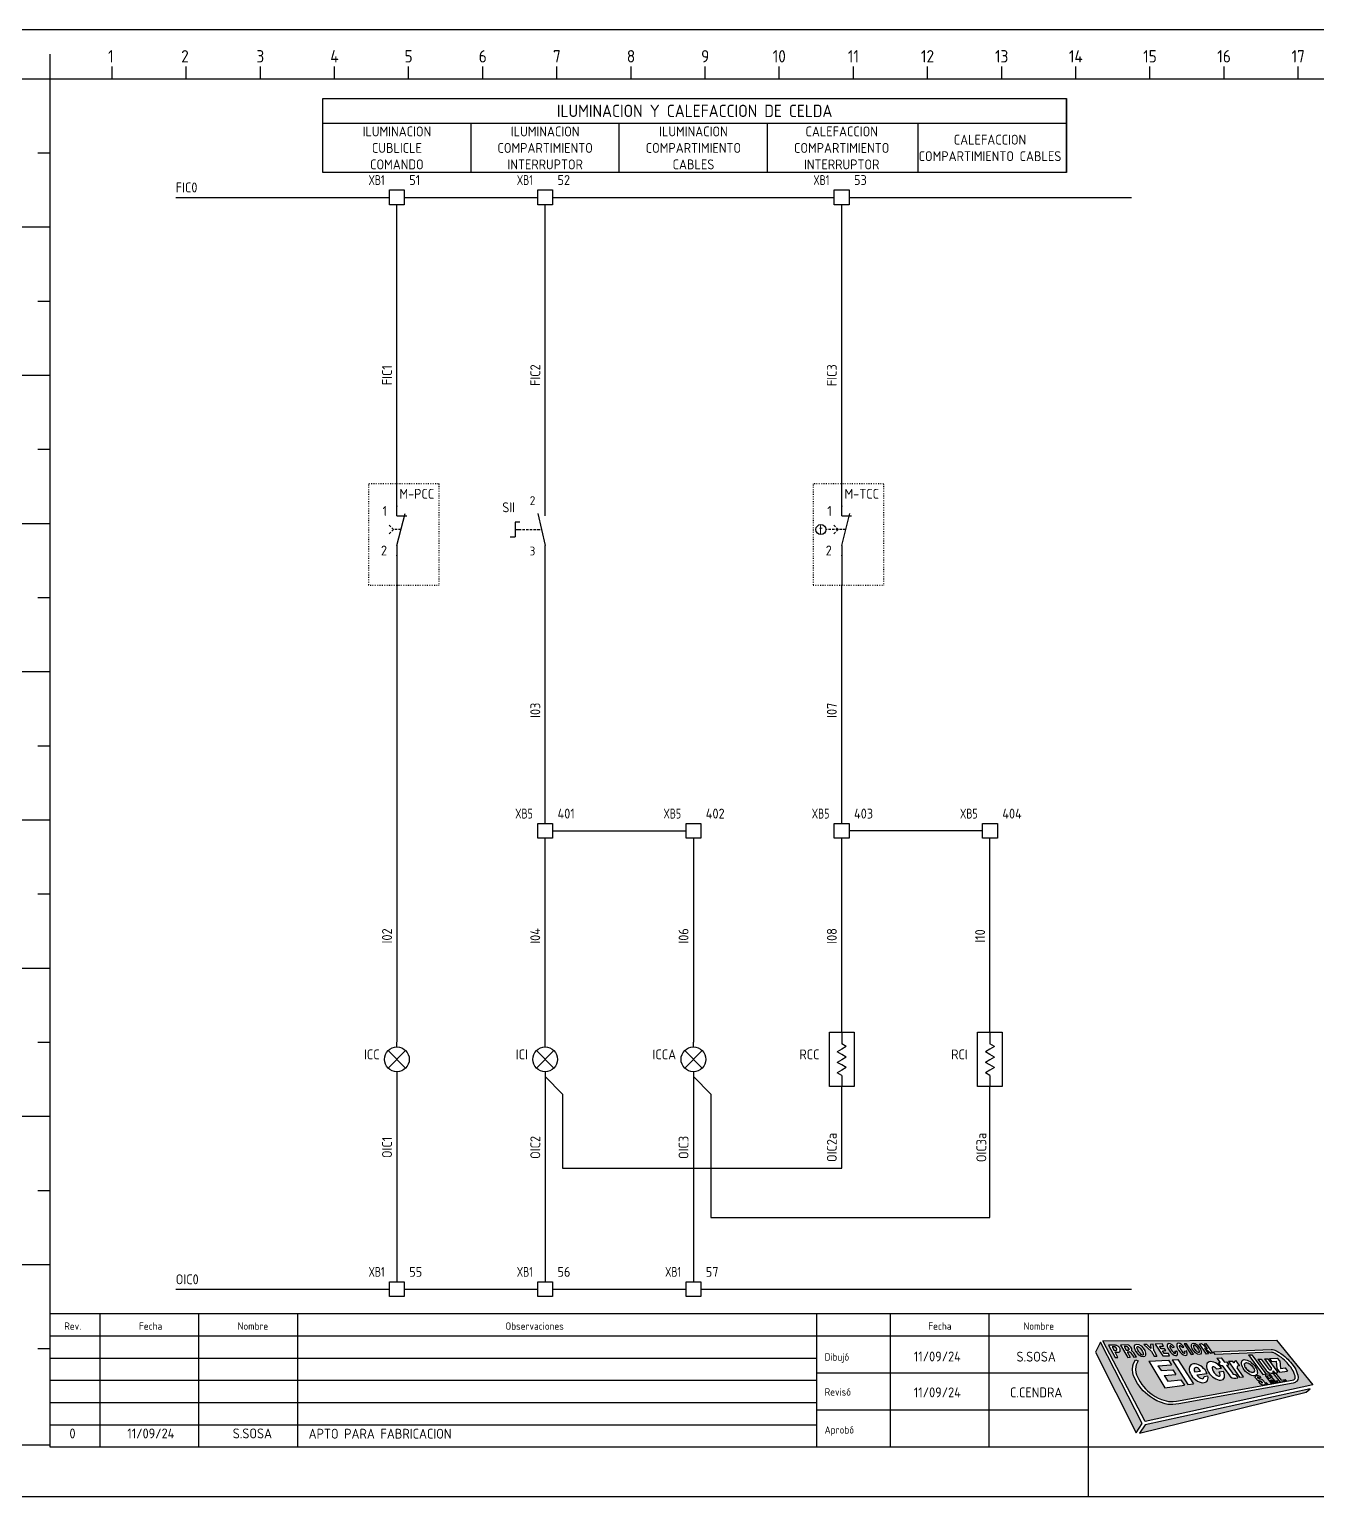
# Model space of a CAD drawing. Header units: millimetres. Extents: x 2272 to 7312, y -3839 to -3184.
# Drawn here: x 5652.3 to 5912.7, y -3492.6 to -3195.6 of the extents above; entities that cross this region are included whole.
import ezdxf
from ezdxf.enums import TextEntityAlignment as Align

# ---------------------------------------------------------------- set-up
doc = ezdxf.new("R2010")
doc.units = ezdxf.units.MM
doc.linetypes.add('DASHED', pattern=[0.75, 0.5, -0.25])
doc.linetypes.add('DOT', pattern=[0.25, 0, -0.25])
for name, color, linetype in [('AUXILIAR', 30, 'Continuous'), ('COTAS', 3, 'Continuous'), ('TEXTO', 3, 'Continuous'), ('TEXTOS', 3, 'Continuous'), ('TRAZOS', 4, 'DASHED')]:
    doc.layers.add(name, color=color, linetype=linetype)
doc.styles.add('ROMANS', font='isocp3.shx')
doc.styles.add('style1', font='arial.ttf', dxfattribs={"height": 1})
doc.styles.add('style2', font='romab___.ttf', dxfattribs={"height": 1})

# ---------------------------------------------------------------- blocks, each defined once
blk = doc.blocks.new('lUZ INTERIOR')
for p, q in [((0, -1), (0, 0)), ((-1.77, -1.73), (1.77, -5.27)), ((1.77, -1.73), (-1.77, -5.27)), ((0, -6), (0, -7))]:
    blk.add_line(p, q)
blk.add_circle((0, -3.5), 2.5)
at = {"style": 'ROMANS'}
blk.add_attdef('ICC', text='', height=2, dxfattribs=at).set_placement((-3.5, -3.5), align=Align.RIGHT)
blk = doc.blocks.new('RESISTENCIA CALEFACCION')
for p, q in [((0, 0), (0, -2.35)), ((0.93, -2.89), (0, -2.35)), ((0.93, -2.89), (0, -3.42)), ((0, -3.42), (-0.93, -3.96)), ((0, -4.5), (-0.93, -3.96)), ((0, -5.57), (-0.93, -6.11)), ((0.93, -5.03), (0, -4.5)), ((0.93, -5.03), (0, -5.57)), ((0, -6.64), (-0.93, -6.11)), ((0, -7.71), (-0.93, -8.25)), ((0, -8.79), (-0.93, -8.25)), ((0.93, -7.18), (0, -6.64)), ((0.93, -7.18), (0, -7.71)), ((0, -8.79), (0, -11))]:
    blk.add_line(p, q)
blk.add_lwpolyline([(-2.5, 0), (2.5, 0), (2.5, -11), (-2.5, -11)], close=True)
at = {"style": 'ROMANS'}
blk.add_attdef('RESISTENCIA', text='', height=2, dxfattribs=at).set_placement((-4.5, -5.5), align=Align.RIGHT)
blk = doc.blocks.new('SLR')
for p, q in [((0, -2), (0, 0)), ((-1.5, -1.5), (0, -8)), ((-5.1, -3.25), (-6.1, -3.25)), ((-6.1, -3.25), (-6.1, -6.25)), ((-6.1, -4.75), (-5.1, -4.75)), ((-7.1, -6.25), (-6.1, -6.25)), ((0, -10), (0, -8))]:
    blk.add_line(p, q)
at = {"layer": 'TRAZOS'}
blk.add_line((-6.1, -4.75), (-0.75, -4.75), dxfattribs=at)
at = {"style": 'ROMANS'}
for tag, height, p in [('NOMBRE', 2, (-8.1, -1.25)), ('2', 1.8, (-2, -10))]:
    blk.add_attdef(tag, text='', height=height, dxfattribs=at).set_placement(p, align=Align.RIGHT)
blk.add_attdef('1', text='', height=1.8, dxfattribs=at).set_placement((-2, 2), align=Align.TOP_RIGHT)
blk = doc.blocks.new('MICRO TEMPERTURA')
for p, q in [((0, -4.48), (0, 0)), ((0, -14.48), (0, -20.52))]:
    blk.add_line(p, q)
at = {"color": 0, "linetype": 'Continuous'}
for p, q in [((0, -6.48), (0, -4.48)), ((0, -12.48), (1.63, -5.98)), ((0, -6.48), (2, -6.48)), ((0, -12.48), (0, -14.48))]:
    blk.add_line(p, q, dxfattribs=at)
blk.add_circle((-4.22, -9.23), 1)
for p in [(0, -4.48), (0, -14.48)]:
    blk.add_point(p, dxfattribs=at)
at = {"layer": 'AUXILIAR', "linetype": 'DOT'}
blk.add_lwpolyline([(8.54, 0), (-5.75, 0), (-5.75, -20.52), (8.54, -20.52)], close=True, dxfattribs=at)
at = {"layer": 'TRAZOS'}
for p, q in [((-0.7, -9.23), (-1.76, -8.17)), ((0.82, -9.23), (-3.22, -9.23)), ((-0.7, -9.23), (-1.76, -10.29))]:
    blk.add_line(p, q, dxfattribs=at)
at = {"insert": (-4.22, -9.23), "char_height": 1.8, "attachment_point": 5, "style": 'ROMANS'}
blk.add_mtext_dynamic_manual_height_columns('{\\W0.9;t}', width=0.6139, gutter_width=10, heights=[0], dxfattribs=at)
at = {"style": 'ROMANS'}
blk.add_attdef('NOMBRE', text='', height=2, dxfattribs=at).set_placement((7.54, -1), align=Align.TOP_RIGHT)
at = {"layer": 'TEXTO', "style": 'ROMANS'}
for tag, p in [('1', (-2, -6.48)), ('2', (-2, -14.48))]:
    blk.add_attdef(tag, text='', height=2, dxfattribs=at).set_placement(p, align=Align.RIGHT)
blk = doc.blocks.new('*U30')
blk.add_lwpolyline([(-1.5, 3), (1.5, 3), (1.5, 0), (-1.5, 0)], close=True)
at = {"style": 'ROMANS', "width": 0.8}
blk.add_attdef('XA', text='', height=2, dxfattribs=at).set_placement((-2.5, 4), align=Align.RIGHT)
at = {"layer": 'TEXTO', "style": 'ROMANS'}
blk.add_attdef('BORNE', (2.5, 4), '', height=2, dxfattribs=at)
blk = doc.blocks.new('*U31')
blk.add_lwpolyline([(-1.5, 3), (1.5, 3), (1.5, 0), (-1.5, 0)], close=True)
at = {"style": 'ROMANS', "width": 0.8}
blk.add_attdef('XA', text='', height=2, dxfattribs=at).set_placement((-2.5, 4), align=Align.RIGHT)
at = {"layer": 'TEXTO', "style": 'ROMANS'}
blk.add_attdef('BORNE', (2.5, 4), '', height=2, dxfattribs=at)
blk = doc.blocks.new('*U32')
blk.add_lwpolyline([(-1.5, 3), (1.5, 3), (1.5, 0), (-1.5, 0)], close=True)
at = {"style": 'ROMANS', "width": 0.8}
blk.add_attdef('XA', text='', height=2, dxfattribs=at).set_placement((-2.5, 4), align=Align.RIGHT)
at = {"layer": 'TEXTO', "style": 'ROMANS'}
blk.add_attdef('BORNE', (2.5, 4), '', height=2, dxfattribs=at)
blk = doc.blocks.new('*U33')
blk.add_lwpolyline([(-1.5, 3), (1.5, 3), (1.5, 0), (-1.5, 0)], close=True)
at = {"style": 'ROMANS', "width": 0.8}
blk.add_attdef('XA', text='', height=2, dxfattribs=at).set_placement((-2.5, 4), align=Align.RIGHT)
at = {"layer": 'TEXTO', "style": 'ROMANS'}
blk.add_attdef('BORNE', (2.5, 4), '', height=2, dxfattribs=at)
blk = doc.blocks.new('*U34')
blk.add_lwpolyline([(-1.5, 3), (1.5, 3), (1.5, 0), (-1.5, 0)], close=True)
at = {"style": 'ROMANS', "width": 0.8}
blk.add_attdef('XA', text='', height=2, dxfattribs=at).set_placement((-2.5, 4), align=Align.RIGHT)
at = {"layer": 'TEXTO', "style": 'ROMANS'}
blk.add_attdef('BORNE', (2.5, 4), '', height=2, dxfattribs=at)
blk = doc.blocks.new('*U35')
blk.add_lwpolyline([(-1.5, 3), (1.5, 3), (1.5, 0), (-1.5, 0)], close=True)
at = {"style": 'ROMANS', "width": 0.8}
blk.add_attdef('XA', text='', height=2, dxfattribs=at).set_placement((-2.5, 4), align=Align.RIGHT)
at = {"layer": 'TEXTO', "style": 'ROMANS'}
blk.add_attdef('BORNE', (2.5, 4), '', height=2, dxfattribs=at)
blk = doc.blocks.new('*U23')
blk.add_lwpolyline([(-1.5, 3), (1.5, 3), (1.5, 0), (-1.5, 0)], close=True)
at = {"style": 'ROMANS', "width": 0.8}
blk.add_attdef('XA', text='', height=2, dxfattribs=at).set_placement((-2.5, 4), align=Align.RIGHT)
at = {"layer": 'TEXTO', "style": 'ROMANS'}
blk.add_attdef('BORNE', (2.5, 4), '', height=2, dxfattribs=at)
blk = doc.blocks.new('*U24')
blk.add_lwpolyline([(-1.5, 3), (1.5, 3), (1.5, 0), (-1.5, 0)], close=True)
at = {"style": 'ROMANS', "width": 0.8}
blk.add_attdef('XA', text='', height=2, dxfattribs=at).set_placement((-2.5, 4), align=Align.RIGHT)
at = {"layer": 'TEXTO', "style": 'ROMANS'}
blk.add_attdef('BORNE', (2.5, 4), '', height=2, dxfattribs=at)
blk = doc.blocks.new('*U25')
blk.add_lwpolyline([(-1.5, 3), (1.5, 3), (1.5, 0), (-1.5, 0)], close=True)
at = {"style": 'ROMANS', "width": 0.8}
blk.add_attdef('XA', text='', height=2, dxfattribs=at).set_placement((-2.5, 4), align=Align.RIGHT)
at = {"layer": 'TEXTO', "style": 'ROMANS'}
blk.add_attdef('BORNE', (2.5, 4), '', height=2, dxfattribs=at)
blk = doc.blocks.new('*U26')
blk.add_lwpolyline([(-1.5, 3), (1.5, 3), (1.5, 0), (-1.5, 0)], close=True)
at = {"style": 'ROMANS', "width": 0.8}
blk.add_attdef('XA', text='', height=2, dxfattribs=at).set_placement((-2.5, 4), align=Align.RIGHT)
at = {"layer": 'TEXTO', "style": 'ROMANS'}
blk.add_attdef('BORNE', (2.5, 4), '', height=2, dxfattribs=at)
blk = doc.blocks.new('LOGO_CARTEL')
h = blk.add_hatch(color=256)
h.paths.add_polyline_path([(185.45, 255.61), (178.1, 264.69), (142.97, 264.57), (151.52, 248.23)])
h.paths.add_polyline_path([(153.24, 252.79), (152.6, 253.2), (152.04, 253.59), (151.59, 254), (151.16, 254.44), (150.71, 254.89), (150.36, 255.38), (150, 255.89), (149.7, 256.4), (149.42, 256.99), (149.2, 257.49), (149.06, 258.04), (148.97, 258.73), (149.01, 259.5), (149.17, 259.93), (149.57, 260.73), (150.14, 260.51), (149.72, 259.7), (149.61, 259.38), (149.57, 258.75), (149.65, 258.15), (149.77, 257.68), (149.96, 257.23), (150.22, 256.69), (150.51, 256.22), (150.85, 255.73), (151.17, 255.28), (151.59, 254.86), (152.01, 254.43), (152.41, 254.06), (152.94, 253.7), (153.55, 253.3), (154.16, 252.96), (154.86, 252.68), (155.76, 252.4), (156.22, 252.29), (156.72, 252.29), (157.23, 252.29), (157.9, 252.35), (181.25, 256.56), (181.54, 256.63, 0.142238), (181.69, 256.72), (181.75, 256.78), (181.85, 256.93), (181.87, 257.15), (181.85, 257.48), (181.76, 257.75), (181.62, 258.12), (181.46, 258.44), (181.28, 258.77), (180.99, 259.18), (180.75, 259.51), (180.5, 259.82), (180.25, 260.11), (179.99, 260.39), (179.75, 260.61), (179.41, 260.91), (179.09, 261.18), (178.67, 261.47), (178.25, 261.74), (177.83, 261.95), (177.41, 262.15, 0.119777), (177.04, 262.22), (165.67, 261.78), (165.38, 262.34), (177.06, 262.79, -0.106118), (177.56, 262.71), (178.08, 262.5), (178.54, 262.27), (179.01, 261.97), (179.45, 261.65), (179.8, 261.36), (180.16, 261.06), (180.41, 260.81), (180.69, 260.51), (180.96, 260.2), (181.23, 259.88), (181.48, 259.53), (181.79, 259.09), (181.99, 258.72), (182.17, 258.36), (182.32, 257.95), (182.45, 257.61), (182.47, 257.15), (182.44, 256.72), (182.21, 256.4), (182.16, 256.34, -0.158957), (181.5, 255.99), (158.33, 251.77), (157.76, 251.7), (157.15, 251.65), (156.53, 251.65), (156.14, 251.69), (155.6, 251.82), (154.66, 252.11), (153.9, 252.42)], flags=16)
h.paths.add_polyline_path([(155.5, 255.05), (152.28, 260.4), (156.26, 260.66), (156.88, 259.68), (154.12, 259.51), (154.74, 258.54), (157.14, 258.69), (157.76, 257.71), (155.36, 257.56), (156.11, 256.37), (158.75, 256.64), (159.47, 255.59)], flags=16)
h.paths.add_polyline_path([(160.16, 255.69), (156.98, 260.71), (158.15, 260.78), (161.28, 255.84)], flags=16)
edge = h.paths.add_edge_path(flags=16)
edge.add_ellipse((162.35, 257.98), major_axis=(-1.64, 1.65), ratio=0.605135, start_angle=237.0675, end_angle=582.4213, ccw=False)
edge.add_line((164.08, 257.92), (161.98, 257.63))
edge.add_ellipse((162.5, 257.93), major_axis=(-0.835, 0.984), ratio=0.458058, start_angle=84.9809, end_angle=214.0434)
edge.add_line((163.44, 257.33), (164.24, 257.43))
edge = h.paths.add_edge_path(flags=16)
edge.add_ellipse((150.51, 262.59), major_axis=(-0.96, 1.21), ratio=0.506682, start_angle=0, end_angle=360)
h.paths.add_polyline_path([(152.82, 262.37), (151.28, 263.79), (151.84, 263.81), (152.71, 263.01), (152.6, 263.83), (153.16, 263.85), (153.26, 262.57), (153.91, 261.46), (153.36, 261.45)], flags=16)
edge = h.paths.add_edge_path(flags=16)
edge.add_line((149.79, 261.28), (149.25, 261.25))
edge.add_line((149.25, 261.25), (148.66, 262.12))
edge.add_arc((148.33, 261.89), 0.401, 34.397, 90)
edge.add_line((148.33, 262.29), (147.89, 262.29))
edge.add_line((147.89, 262.29), (148.52, 261.21))
edge.add_line((148.52, 261.21), (148, 261.18))
edge.add_line((148, 261.18), (146.55, 263.69))
edge.add_line((146.55, 263.69), (148, 263.71))
edge.add_ellipse((148.13, 262.98), major_axis=(-0.502, 0.634), ratio=0.71837, start_angle=323.3523, end_angle=323.3684)
edge.add_ellipse((148.13, 262.98), major_axis=(-0.502, 0.634), ratio=0.71837, start_angle=199.3138, end_angle=323.3523, ccw=False)
edge.add_arc((148.34, 261.53), 1.06, 33.6731, 67.0847, ccw=False)
edge.add_line((149.22, 262.12), (149.79, 261.28))
h.paths.add_polyline_path([(155.12, 261.5), (153.56, 263.87), (154.96, 263.92), (155.24, 263.48), (154.4, 263.45), (154.75, 262.93), (155.44, 262.95), (155.7, 262.56), (155.01, 262.54), (155.39, 261.96), (156.22, 261.99), (156.44, 261.52)], flags=16)
edge = h.paths.add_edge_path(flags=0)
edge.add_ellipse((150.52, 262.53), major_axis=(-0.594, 0.856), ratio=0.330901, start_angle=0, end_angle=360)
edge = h.paths.add_edge_path(flags=0)
edge.add_ellipse((162.11, 258.41), major_axis=(-0.541, 0.637), ratio=0.636404, start_angle=243.4125, end_angle=432.3454, ccw=False)
edge.add_line((162.72, 258.43), (161.56, 258.27))
edge = h.paths.add_edge_path(flags=16)
edge.add_ellipse((157.04, 262.78), major_axis=(-0.93, 1.17), ratio=0.425735, start_angle=282.572, end_angle=593.9609, ccw=False)
edge.add_arc((156.93, 263.1), 0.509, 16.5743, 39.0238, ccw=False)
edge.add_line((157.42, 263.24), (157.07, 263.19))
edge.add_ellipse((157.08, 262.76), major_axis=(-0.543, 0.779), ratio=0.27429, start_angle=292.4474, end_angle=595.3057)
edge.add_line((157.56, 262.44), (157.87, 262.48))
edge.add_arc((157.89, 262.37), 0.115, 14.4162, 97.6608, ccw=False)
h.paths.add_polyline_path([(146.03, 261.16), (145.44, 261.16), (144.1, 263.68), (145.5, 263.68), (145.55, 263.66), (145.66, 263.63), (145.78, 263.6), (145.9, 263.54), (146.01, 263.48), (146.13, 263.38), (146.25, 263.27), (146.33, 263.14), (146.38, 263.02), (146.45, 262.91), (146.49, 262.79), (146.49, 262.67), (146.49, 262.56), (146.45, 262.44), (146.36, 262.32), (146.25, 262.25), (146.12, 262.22), (145.47, 262.22)], flags=16)
edge = h.paths.add_edge_path(flags=16)
edge.add_ellipse((158.97, 262.81), major_axis=(-0.93, 1.17), ratio=0.425735, start_angle=282.572, end_angle=593.9609, ccw=False)
edge.add_arc((158.86, 263.13), 0.509, 16.5743, 39.0238, ccw=False)
edge.add_line((159.35, 263.28), (159, 263.23))
edge.add_ellipse((159.01, 262.8), major_axis=(-0.543, 0.779), ratio=0.27429, start_angle=292.4474, end_angle=595.3057)
edge.add_line((159.49, 262.48), (159.8, 262.52))
edge.add_arc((159.81, 262.4), 0.115, 14.4162, 97.6608, ccw=False)
h.paths.add_polyline_path([(148.04, 262.64), (147.69, 262.64), (147.25, 263.39), (147.77, 263.39, -0.267537), (148.12, 263.19), (148.24, 262.98, -0.577864)], flags=0)
h.paths.add_polyline_path([(160.86, 261.81), (159.45, 263.92), (159.91, 263.93), (161.32, 261.82)], flags=16)
h.paths.add_polyline_path([(145.7, 262.59), (145.65, 262.58), (145.28, 262.58), (144.88, 263.32), (145.38, 263.32), (145.46, 263.31), (145.52, 263.28), (145.56, 263.22), (145.62, 263.16), (145.66, 263.1), (145.7, 263.04), (145.73, 262.98), (145.77, 262.92), (145.79, 262.86), (145.8, 262.8), (145.8, 262.75), (145.8, 262.69), (145.76, 262.63)], flags=0)
edge = h.paths.add_edge_path(flags=16)
edge.add_ellipse((165.77, 258.46), major_axis=(-1.6, 1.64), ratio=0.559918, start_angle=258.3206, end_angle=598.3068, ccw=False)
edge.add_line((166.99, 259.01), (165.99, 258.88))
edge.add_ellipse((165.89, 258.32), major_axis=(-0.759, 0.923), ratio=0.373274, start_angle=287.7931, end_angle=608.3)
edge.add_line((166.49, 258.25), (167.39, 258.37))
edge = h.paths.add_edge_path(flags=16)
edge.add_ellipse((161.89, 262.91), major_axis=(-0.86, 1.08), ratio=0.489465, start_angle=0, end_angle=360)
edge = h.paths.add_edge_path(flags=0)
edge.add_ellipse((161.9, 262.93), major_axis=(-0.54, 0.779), ratio=0.302309, start_angle=0, end_angle=360)
h.paths.add_polyline_path([(163.97, 261.87), (162.55, 263.93), (162.91, 263.99), (164.17, 262.91), (163.46, 263.93), (163.81, 263.99), (165.16, 262.03), (164.79, 261.99), (163.56, 263.06), (164.34, 261.93)], flags=16)
h.paths.add_polyline_path([(166.28, 260.11), (166.69, 260.15), (166.05, 261.02), (166.92, 261.13), (167.57, 260.23), (168, 260.27), (168.43, 259.68), (168, 259.64), (169.24, 257.93, 0.24674), (169.66, 257.73), (169.81, 257.73), (170.29, 257.06), (169.83, 257, -0.300023), (168.56, 257.57), (167.12, 259.56), (166.71, 259.52)], flags=16)
edge = h.paths.add_edge_path(flags=16)
edge.add_line((168.39, 260.33), (169.25, 260.37))
edge.add_line((169.25, 260.37), (169.47, 260.07))
edge.add_arc((169.5, 260.09), 0.03, 215.486, 361.1088)
edge.add_arc((169.97, 260.09), 0.441, 104.8395, 181.1088, ccw=False)
edge.add_arc((169.88, 260.42), 0.1, 35.486, 104.8395, ccw=False)
edge.add_line((169.96, 260.48), (170.64, 259.54))
edge.add_arc((170.61, 259.52), 0.03, -113.2047, 35.486, ccw=False)
edge.add_ellipse((170.5, 259.16), major_axis=(-0.242, 0.291), ratio=0.873543, start_angle=300.2982, end_angle=425.9015)
edge.add_line((170.17, 259.09), (171.46, 257.28))
edge.add_line((171.46, 257.28), (170.63, 257.19))
edge.add_line((170.63, 257.19), (168.39, 260.33))
edge = h.paths.add_edge_path(flags=16)
edge.add_ellipse((172.62, 259.1), major_axis=(-1.43, 1.46), ratio=0.516133, start_angle=0, end_angle=360)
h.paths.add_polyline_path([(171.68, 259.27), (171.76, 259.4), (171.6, 259.47), (171.69, 259.58), (171.56, 259.68), (171.67, 259.77), (171.59, 259.92), (171.73, 259.95), (171.76, 260.12), (171.89, 260.06), (172.01, 260.18), (172.09, 260.06), (172.23, 260.15), (172.28, 260.01), (172.44, 260.07), (172.45, 259.94), (172.61, 259.98), (172.62, 259.84), (172.78, 259.87), (172.78, 259.73), (172.94, 259.74), (172.92, 259.6), (173.09, 259.61), (173.06, 259.47), (173.23, 259.46), (173.19, 259.32), (173.36, 259.31), (173.31, 259.17), (173.48, 259.14), (173.42, 259.01), (173.58, 258.96), (173.5, 258.83), (173.66, 258.76), (173.57, 258.65), (173.7, 258.55), (173.59, 258.46), (173.67, 258.31), (173.53, 258.27), (173.5, 258.11), (173.37, 258.17), (173.25, 258.05), (173.18, 258.17), (173.03, 258.08), (172.99, 258.22), (172.83, 258.15), (172.81, 258.29), (172.65, 258.25), (172.65, 258.4), (172.48, 258.36), (172.49, 258.51), (172.32, 258.49), (172.34, 258.63), (172.17, 258.62), (172.2, 258.77), (172.03, 258.77), (172.07, 258.91), (171.9, 258.93), (171.95, 259.06), (171.78, 259.09), (171.85, 259.22)], flags=0)
h.paths.add_polyline_path([(173.8, 257.15), (173.83, 257.39), (174.08, 257.52), (174.22, 257.54), (174.38, 257.51), (174.52, 257.49), (174.64, 257.41), (174.94, 257.06), (174.62, 256.96), (174.52, 257.09), (174.42, 257.15), (174.34, 257.19), (174.28, 257.17), (174.25, 257.15), (174.25, 257.08), (174.38, 256.93), (174.59, 256.86), (174.75, 256.82), (175.08, 256.76), (175.21, 256.71), (175.3, 256.64), (175.79, 256.07), (175.77, 255.8), (175.68, 255.64), (175.46, 255.6), (175.2, 255.64), (174.92, 255.74), (174.52, 256.25), (174.86, 256.37), (175.15, 256.02), (175.18, 256.01), (175.27, 256.02), (175.28, 256.06), (175.27, 256.13), (175.23, 256.18), (175.13, 256.27), (175.01, 256.37), (174.92, 256.39), (174.75, 256.41), (174.58, 256.42), (174.44, 256.44), (174.31, 256.51)], flags=16)
h.paths.add_polyline_path([(172.44, 261.7), (173.1, 261.74), (175.97, 257.84), (175.34, 257.75)], flags=16)
h.paths.add_polyline_path([(175.82, 256), (176.1, 256.04), (176.35, 255.76), (176.07, 255.71)], flags=16)
h.paths.add_polyline_path([(174.35, 260.81), (175.02, 260.85), (176.44, 258.91), (176.66, 258.7), (176.89, 258.64), (177.04, 258.67), (177.08, 258.79), (177.09, 258.95), (175.66, 260.89), (176.33, 260.93), (178.37, 258.16), (177.73, 258.07), (177.45, 258.45), (177.45, 258.19), (177.37, 258.02), (177.04, 257.98), (176.65, 258.07), (176.33, 258.29), (176, 258.56)], flags=16)
h.paths.add_polyline_path([(175.86, 257.46), (175.87, 257.65), (175.97, 257.76), (176.36, 257.81), (176.67, 257.74), (176.9, 257.63), (177.21, 257.23, -0.277461), (177.23, 257.02), (177.18, 256.92), (177.38, 256.89, -0.202512), (177.52, 256.81), (178.08, 256.06), (177.7, 255.99), (177.25, 256.6, 0.26962), (177.06, 256.68), (176.89, 256.65), (177.42, 255.94), (177.05, 255.88)], flags=16)
h.paths.add_polyline_path([(176.13, 257.49), (176.53, 257.55, -0.26962), (176.72, 257.47), (176.89, 257.24, -0.575274), (176.75, 256.93), (176.57, 256.9)], flags=0)
h.paths.add_polyline_path([(177.52, 257.95), (177.9, 258), (179.04, 256.57), (179.49, 256.63), (179.74, 256.34), (178.92, 256.2)], flags=16)
h.paths.add_polyline_path([(177.94, 256.38), (178.22, 256.42), (178.47, 256.14), (178.2, 256.09)], flags=16)
h.paths.add_polyline_path([(176.67, 260.96), (178.34, 261.06), (178.8, 260.51), (178.9, 258.96), (179.83, 259.09), (180.32, 258.42), (178.69, 258.2), (178.16, 258.94), (178.07, 260.43), (177.11, 260.36)], flags=16)
h.paths.add_polyline_path([(179.59, 256.66), (179.87, 256.7), (180.12, 256.42), (179.85, 256.37)], flags=16)
h = blk.add_hatch(color=256)
h.paths.add_polyline_path([(142.47, 264.28), (141.49, 262.24), (149.7, 245.92), (150.94, 247.81)])
h.paths.add_polyline_path([(184.11, 254.12), (184.93, 254.82), (151.56, 247.54), (150.39, 245.86)])
at = {"color": 7}
for p, q in [((147.89, 262.29), (148.52, 261.21)), ((147.89, 262.29), (148.33, 262.29)), ((148.66, 262.12), (149.25, 261.25)), ((153.26, 262.58), (153.91, 261.46)), ((153.35, 261.45), (153.91, 261.46)), ((157.07, 263.19), (157.42, 263.24)), ((159.49, 262.48), (159.8, 262.52)), ((172.44, 261.7), (173.1, 261.74)), ((172.44, 261.7), (175.34, 257.75)), ((173.1, 261.74), (175.97, 257.84)), ((147.99, 261.18), (148.52, 261.21)), ((149.25, 261.25), (149.79, 261.28)), ((152.28, 260.4), (156.26, 260.66)), ((152.28, 260.4), (155.5, 255.05)), ((154.12, 259.51), (156.88, 259.68)), ((154.12, 259.51), (154.74, 258.54)), ((154.74, 258.54), (157.14, 258.69)), ((156.26, 260.66), (156.88, 259.68)), ((156.98, 260.71), (158.15, 260.78)), ((156.98, 260.71), (160.16, 255.69)), ((157.14, 258.69), (157.76, 257.71)), ((158.15, 260.78), (161.28, 255.84)), ((161.56, 258.27), (162.72, 258.43)), ((165.99, 258.88), (166.99, 259.01)), ((166.05, 261.02), (166.92, 261.13)), ((166.05, 261.02), (166.69, 260.15)), ((166.28, 260.11), (166.69, 260.15)), ((166.28, 260.11), (166.71, 259.52)), ((166.71, 259.52), (167.12, 259.56)), ((166.92, 261.13), (167.57, 260.23)), ((167.12, 259.56), (168.64, 257.45)), ((167.57, 260.23), (168, 260.27)), ((168, 260.27), (168.43, 259.68)), ((168, 259.64), (168.43, 259.68)), ((168, 259.64), (169.24, 257.93)), ((174.35, 260.81), (175.02, 260.85)), ((174.35, 260.81), (176, 258.56)), ((175.02, 260.85), (176.44, 258.91)), ((175.66, 260.89), (176.33, 260.93)), ((175.66, 260.89), (177.09, 258.95)), ((176, 258.56), (176.33, 258.29)), ((176.33, 260.93), (178.37, 258.16)), ((176.44, 258.91), (176.66, 258.7)), ((176.66, 258.7), (176.89, 258.64)), ((176.67, 260.96), (178.34, 261.06)), ((176.67, 260.96), (177.11, 260.36)), ((176.89, 258.64), (177.04, 258.67)), ((177.04, 258.67), (177.08, 258.79)), ((177.08, 258.79), (177.09, 258.95)), ((177.11, 260.36), (178.07, 260.43)), ((177.45, 258.19), (177.45, 258.45)), ((177.45, 258.45), (177.73, 258.07)), ((178.07, 260.43), (178.16, 258.94)), ((178.16, 258.94), (178.69, 258.2)), ((178.8, 260.51), (178.34, 261.06)), ((178.69, 258.2), (180.32, 258.42)), ((178.8, 260.51), (178.9, 258.96)), ((178.9, 258.96), (179.83, 259.09)), ((179.83, 259.09), (180.32, 258.42)), ((155.36, 257.56), (157.76, 257.71)), ((155.36, 257.56), (156.11, 256.37)), ((155.5, 255.05), (159.47, 255.59)), ((156.11, 256.37), (158.75, 256.64)), ((158.75, 256.64), (159.47, 255.59)), ((160.16, 255.69), (161.28, 255.84)), ((161.98, 257.63), (164.08, 257.92)), ((163.44, 257.33), (164.24, 257.43)), ((166.49, 258.25), (167.39, 258.37)), ((169.66, 257.73), (169.81, 257.73)), ((169.76, 256.99), (170.29, 257.06)), ((169.81, 257.73), (170.29, 257.06)), ((175.34, 257.75), (175.97, 257.84)), ((176.33, 258.29), (176.65, 258.07)), ((176.65, 258.07), (177.04, 257.98)), ((177.04, 257.98), (177.37, 258.02)), ((177.37, 258.02), (177.45, 258.19)), ((177.73, 258.07), (178.37, 258.16))]:
    blk.add_line(p, q, dxfattribs=at)
for points in [[(142.97, 264.57), (178.1, 264.69), (185.45, 255.61), (151.52, 248.23)], [(150.94, 247.81), (142.47, 264.28), (141.49, 262.24), (149.7, 245.92)], [(146.36, 262.32), (146.45, 262.44), (146.49, 262.56), (146.49, 262.67), (146.49, 262.79), (146.45, 262.91), (146.38, 263.02), (146.33, 263.14), (146.25, 263.27), (146.13, 263.38), (146.01, 263.48), (145.9, 263.54), (145.78, 263.6), (145.66, 263.63), (145.55, 263.66), (145.5, 263.68), (144.1, 263.68), (145.44, 261.16), (146.03, 261.16), (145.47, 262.22), (146.12, 262.22), (146.25, 262.25)], [(145.7, 262.59), (145.76, 262.63), (145.8, 262.69), (145.8, 262.75), (145.8, 262.8), (145.79, 262.86), (145.77, 262.92), (145.73, 262.98), (145.7, 263.04), (145.66, 263.1), (145.62, 263.16), (145.56, 263.22), (145.52, 263.28), (145.46, 263.31), (145.4, 263.32), (145.36, 263.32), (144.88, 263.32), (145.28, 262.58), (145.65, 262.58)], [(155.44, 262.95), (154.75, 262.93), (154.4, 263.45), (155.24, 263.48), (154.96, 263.92), (153.56, 263.87), (155.12, 261.5), (156.44, 261.52), (156.22, 261.99), (155.39, 261.96), (155.01, 262.54), (155.7, 262.56)], [(161.32, 261.82), (159.91, 263.93), (159.45, 263.92), (160.86, 261.81)], [(175.82, 256), (176.07, 255.71), (176.35, 255.76), (176.1, 256.04)], [(179.74, 256.34), (178.92, 256.2), (177.52, 257.95), (177.9, 258), (179.04, 256.57), (179.49, 256.63)], [(178.2, 256.09), (178.47, 256.14), (178.22, 256.42), (177.94, 256.38)], [(179.87, 256.7), (180.12, 256.42), (179.85, 256.37), (179.59, 256.66)], [(184.11, 254.12), (184.93, 254.82), (151.56, 247.54), (150.39, 245.86)]]:
    blk.add_lwpolyline(points, close=True, dxfattribs=at)
for points in [[(148, 263.71), (146.55, 263.69), (148, 261.18)], [(153.26, 262.57), (153.16, 263.85), (152.6, 263.83), (152.71, 263.01), (151.84, 263.81), (151.28, 263.79), (152.82, 262.37), (153.35, 261.47)], [(157.56, 262.44), (157.87, 262.48)], [(162.55, 263.93), (162.91, 263.99), (164.17, 262.91), (163.46, 263.93), (163.81, 263.99), (165.16, 262.03), (164.79, 261.99), (163.56, 263.06), (164.34, 261.93), (163.97, 261.87), (162.55, 263.93)], [(171.69, 259.58), (171.56, 259.68), (171.67, 259.77)], [(171.67, 259.77), (171.59, 259.92), (171.73, 259.95)], [(171.76, 259.4), (171.6, 259.47), (171.7, 259.58)], [(171.85, 259.22), (171.68, 259.27), (171.76, 259.4)], [(171.73, 259.95), (171.76, 260.12), (171.89, 260.06)], [(171.95, 259.06), (171.78, 259.09), (171.85, 259.22)], [(171.89, 260.06), (172.01, 260.18), (172.09, 260.06)], [(172.07, 258.91), (171.9, 258.93), (171.95, 259.06)], [(172.2, 258.77), (172.03, 258.77), (172.07, 258.91)], [(172.09, 260.06), (172.23, 260.15), (172.28, 260.01)], [(172.34, 258.63), (172.17, 258.62), (172.2, 258.77)], [(172.28, 260.01), (172.44, 260.07), (172.45, 259.94)], [(172.49, 258.51), (172.32, 258.49), (172.34, 258.63)], [(172.45, 259.94), (172.61, 259.98), (172.62, 259.84)], [(172.65, 258.4), (172.48, 258.36), (172.49, 258.51)], [(172.62, 259.84), (172.78, 259.87), (172.78, 259.73)], [(172.81, 258.29), (172.65, 258.25), (172.65, 258.4)], [(172.78, 259.73), (172.94, 259.74), (172.92, 259.6)], [(172.92, 259.6), (173.09, 259.61), (173.06, 259.47)], [(173.06, 259.47), (173.23, 259.46), (173.19, 259.32)], [(173.19, 259.32), (173.36, 259.31), (173.31, 259.17)], [(173.31, 259.17), (173.48, 259.14), (173.42, 259.01)], [(173.42, 259.01), (173.58, 258.96), (173.5, 258.83)], [(173.5, 258.83), (173.66, 258.76), (173.57, 258.65)], [(173.59, 258.46), (173.67, 258.31), (173.53, 258.27)], [(173.57, 258.65), (173.7, 258.55), (173.59, 258.46)], [(172.99, 258.22), (172.83, 258.15), (172.81, 258.29)], [(173.18, 258.17), (173.03, 258.08), (172.99, 258.22)], [(173.37, 258.17), (173.25, 258.05), (173.18, 258.17)], [(173.53, 258.27), (173.5, 258.11), (173.37, 258.17)]]:
    blk.add_lwpolyline(points, dxfattribs=at)
for points in [[(148.12, 263.19, 0.267537), (147.77, 263.39), (147.25, 263.39), (147.69, 262.64), (148.04, 262.64, 0.577864), (148.24, 262.98, -0.577864), (148.04, 262.64, 0.577864), (148.24, 262.98)], [(181.25, 256.56), (181.54, 256.63, 0.142238), (181.69, 256.72), (181.75, 256.78), (181.85, 256.93), (181.87, 257.15), (181.85, 257.48), (181.76, 257.75), (181.62, 258.12), (181.46, 258.44), (181.28, 258.77), (180.99, 259.18), (180.75, 259.51), (180.5, 259.82), (180.25, 260.11), (179.99, 260.39), (179.75, 260.61), (179.41, 260.91), (179.09, 261.18), (178.67, 261.47), (178.25, 261.74), (177.83, 261.95), (177.41, 262.15, 0.120209), (177.04, 262.22), (165.67, 261.78), (165.38, 262.34), (177.06, 262.79, -0.106118), (177.56, 262.71), (178.08, 262.5), (178.54, 262.27), (179.01, 261.97), (179.45, 261.65), (179.8, 261.36), (180.16, 261.06), (180.41, 260.81), (180.69, 260.51), (180.96, 260.2), (181.23, 259.88), (181.48, 259.53), (181.79, 259.09), (181.99, 258.72), (182.17, 258.36), (182.32, 257.95), (182.45, 257.61), (182.47, 257.15), (182.44, 256.72), (182.21, 256.4), (182.16, 256.34, -0.158957), (181.5, 255.99), (158.33, 251.77), (157.76, 251.7), (157.15, 251.65), (156.53, 251.65), (156.14, 251.69), (155.6, 251.82), (154.66, 252.11), (153.9, 252.42), (153.24, 252.79), (152.6, 253.2), (152.04, 253.59), (151.59, 254), (151.16, 254.44), (150.71, 254.89), (150.36, 255.38), (150, 255.89), (149.7, 256.4), (149.42, 256.99), (149.2, 257.49), (149.06, 258.04), (148.97, 258.73), (149.01, 259.5), (149.17, 259.93), (149.57, 260.73), (150.14, 260.51), (149.72, 259.7), (149.61, 259.38), (149.57, 258.75), (149.65, 258.15), (149.77, 257.68), (149.96, 257.23), (150.22, 256.69), (150.51, 256.22), (150.85, 255.73), (151.17, 255.28), (151.59, 254.86), (152.01, 254.43), (152.41, 254.06), (152.94, 253.7), (153.55, 253.3), (154.16, 252.96), (154.86, 252.68), (155.76, 252.4), (156.22, 252.29), (156.72, 252.29, 0.000442), (156.72, 252.29), (157.23, 252.29), (157.9, 252.35)], [(175.13, 256.27), (175.01, 256.37), (174.92, 256.39), (174.75, 256.41), (174.58, 256.42), (174.44, 256.44), (174.31, 256.51), (173.8, 257.15), (173.83, 257.39), (174.08, 257.52), (174.22, 257.54), (174.38, 257.51, 0.000407), (174.38, 257.51), (174.52, 257.49), (174.64, 257.41), (174.94, 257.06), (174.62, 256.96), (174.52, 257.09), (174.42, 257.15), (174.34, 257.19), (174.28, 257.17), (174.25, 257.15), (174.25, 257.08), (174.38, 256.93), (174.59, 256.86), (174.75, 256.82), (175.08, 256.76), (175.21, 256.71), (175.3, 256.64), (175.79, 256.07), (175.77, 255.8), (175.68, 255.64), (175.46, 255.6), (175.2, 255.64), (174.92, 255.74), (174.52, 256.25), (174.86, 256.37), (175.15, 256.02), (175.18, 256.01), (175.27, 256.02), (175.28, 256.06), (175.27, 256.13), (175.23, 256.18)], [(177.38, 256.89), (177.18, 256.92), (177.23, 257.02, 0.277461), (177.21, 257.23), (176.9, 257.63), (176.67, 257.74), (176.36, 257.81), (175.97, 257.76), (175.87, 257.65), (175.86, 257.46), (177.05, 255.88), (177.42, 255.94), (176.89, 256.65), (177.06, 256.68, -0.26962), (177.25, 256.6), (177.7, 255.99), (178.08, 256.06), (177.52, 256.81, 0.202512)], [(176.13, 257.49), (176.53, 257.55, -0.26962), (176.72, 257.47), (176.89, 257.24, -0.575274), (176.75, 256.93), (176.57, 256.9)]]:
    blk.add_lwpolyline(points, format="xyb", close=True, dxfattribs=at)
for points in [[(149.79, 261.27), (149.22, 262.12, 0.145776), (148.75, 262.51)], [(159, 263.23), (159.35, 263.28, 0.098269), (159.26, 263.45)], [(170.6, 259.49, 0.75829), (170.64, 259.54), (169.96, 260.48, 0.3122), (169.85, 260.52, 0.345642), (169.53, 260.09, -0.737417), (169.47, 260.07), (169.25, 260.37), (168.39, 260.33), (170.63, 257.19), (171.46, 257.28), (170.17, 259.09)]]:
    blk.add_lwpolyline(points, format="xyb", dxfattribs=at)
for centre, radius, start, end in [((148.33, 261.89), 0.401, 34.397, 90), ((156.93, 263.1), 0.509, 16.5743, 39.0238), ((157.89, 262.37), 0.115, 21.1508, 97.6608), ((159.81, 262.4), 0.115, 21.1508, 97.6608), ((169.62, 258.25), 1.27, 212.0264, 281.3337), ((169.64, 258.22), 0.5, 215.9216, 271.3628)]:
    blk.add_arc(centre, radius, start, end, dxfattribs=at)
for centre, major_axis, ratio, start_param, end_param in [((148.13, 262.98), (-0.502, 0.634), 0.71837, 3.478682, 5.643844), ((157.04, 262.78), (-0.93, 1.17), 0.425735, 4.931811, 10.366574), ((157.08, 262.76), (-0.543, 0.779), 0.27429, 5.104169, 10.390045), ((158.97, 262.81), (-0.93, 1.17), 0.425735, 4.931811, 10.366574), ((159.01, 262.8), (-0.543, 0.779), 0.27429, 5.104169, 10.390045), ((162.35, 257.98), (-1.64, 1.65), 0.605135, 4.137609, 10.165169), ((162.11, 258.41), (-0.541, 0.637), 0.636404, 4.248349, 7.545851), ((165.77, 258.46), (-1.6, 1.64), 0.559918, 4.508545, 10.442424), ((165.89, 258.32), (-0.759, 0.923), 0.373274, 5.022938, 10.616838), ((170.5, 259.16), (-0.242, 0.291), 0.873543, 5.241192, 7.433383), ((162.5, 257.93), (-0.835, 0.984), 0.458058, 1.483197, 3.735763)]:
    blk.add_ellipse(centre, major_axis=major_axis, ratio=ratio, start_param=start_param, end_param=end_param, dxfattribs=at)
for centre, major_axis, ratio in [((150.51, 262.59), (-0.96, 1.21), 0.506682), ((150.52, 262.53), (-0.594, 0.856), 0.330901), ((161.89, 262.91), (-0.86, 1.08), 0.489465), ((161.9, 262.93), (-0.54, 0.779), 0.302309), ((172.62, 259.1), (-1.43, 1.46), 0.516133)]:
    blk.add_ellipse(centre, major_axis=major_axis, ratio=ratio, dxfattribs=at)
blk = doc.blocks.new('A3-Funcional')
at = {"color": 1, "linetype": 'Continuous'}
for p, q in [((25, 287), (410, 287)), ((25, 10), (25, 287)), ((410, 37), (25, 37)), ((410, 10), (25, 10))]:
    blk.add_line(p, q, dxfattribs=at)
at = {"color": 2, "linetype": 'Continuous'}
for p, q in [((35, 37), (35, 10)), ((55, 37), (55, 10)), ((75, 37), (75, 10)), ((195, 10), (195, 37)), ((215, 10), (215, 37)), ((180, 32.5), (25, 32.5)), ((235, 32.5), (180, 32.5)), ((180, 28), (25, 28)), ((235, 25), (180, 25)), ((180, 23.5), (25, 23.5)), ((180, 19), (25, 19)), ((235, 17.5), (180, 17.5)), ((180, 14.5), (25, 14.5))]:
    blk.add_line(p, q, dxfattribs=at)
at = {"color": 1}
for p, q in [((180, 37), (180, 10)), ((180, 37), (180, 10)), ((235, 37), (235, 10))]:
    blk.add_line(p, q, dxfattribs=at)
blk.add_line((235, 10), (235, 0))
at = {"color": 11}
blk.add_lwpolyline([(0, 0), (0, 297), (420, 297), (420, 0)], close=True, dxfattribs=at)
at = {"layer": 'TEXTOS'}
blk.add_line((25, 287), (25, 292), dxfattribs=at)
at = {"layer": 'TEXTOS', "color": 3}
for p, q in [((37.5, 287), (37.5, 289.5)), ((52.5, 287), (52.5, 289.5)), ((67.5, 287), (67.5, 289.5)), ((82.5, 287), (82.5, 289.5)), ((97.5, 287), (97.5, 289.5)), ((112.5, 287), (112.5, 289.5)), ((127.5, 287), (127.5, 289.5)), ((142.5, 287), (142.5, 289.5)), ((157.5, 287), (157.5, 289.5)), ((172.5, 287), (172.5, 289.5)), ((187.5, 287), (187.5, 289.5)), ((202.5, 287), (202.5, 289.5)), ((217.5, 287), (217.5, 289.5)), ((232.5, 287), (232.5, 289.5)), ((247.5, 287), (247.5, 289.5)), ((262.5, 287), (262.5, 289.5)), ((277.5, 287), (277.5, 289.5)), ((17.5, 287), (25, 287)), ((22.5, 272), (25, 272)), ((17.5, 257), (25, 257)), ((22.5, 242), (25, 242)), ((17.5, 227), (25, 227)), ((22.5, 212), (25, 212)), ((17.5, 197), (25, 197)), ((22.5, 182), (25, 182)), ((17.5, 167), (25, 167)), ((22.5, 152), (25, 152)), ((17.5, 137), (25, 137)), ((22.5, 122), (25, 122)), ((17.5, 107), (25, 107)), ((22.5, 92), (25, 92)), ((17.5, 77), (25, 77)), ((22.5, 62), (25, 62)), ((17.5, 47), (25, 47)), ((22.5, 30), (25, 30)), ((17.5, 10.5), (25, 10.5))]:
    blk.add_line(p, q, dxfattribs=at)
blk.add_blockref('LOGO_CARTEL', (95, -233))
at = {"layer": 'TEXTOS', "color": 3, "style": 'ROMANS'}
for s, p in [('1', (37.25, 290.3)), ('2', (52.25, 290.3)), ('3', (67.5, 290.3)), ('4', (82.5, 290.3)), ('5', (97.5, 290.3)), ('6', (112.5, 290.3)), ('7', (127.5, 290.3)), ('8', (142.5, 290.3)), ('9', (157.5, 290.3)), ('10', (172.5, 290.3)), ('11', (187.5, 290.3)), ('12', (202.5, 290.3)), ('13', (217.5, 290.3)), ('14', (232.5, 290.3)), ('15', (247.5, 290.3)), ('16', (262.5, 290.3)), ('17', (277.5, 290.3))]:
    blk.add_text(s, height=2.5, dxfattribs=at).set_placement(p, align=Align.CENTER)
at = {"layer": 'TEXTOS', "color": 4, "linetype": 'Continuous', "style": 'ROMANS'}
for s, p in [('Rev.', (27.84, 33.77)), ('Dibujó', (181.68, 27.53)), ('Revisó', (181.68, 20.45)), ('Aprobó', (181.68, 12.77))]:
    blk.add_text(s, height=1.5, dxfattribs=at).set_placement(p)
for s, p in [('Fecha', (45.3, 34.53)), ('Nombre', (66, 34.53)), ('Observaciones', (123, 34.53)), ('Fecha', (205, 34.53)), ('Nombre', (225.01, 34.53))]:
    blk.add_text(s, height=1.5, dxfattribs=at).set_placement(p, align=Align.MIDDLE)
at = {"layer": 'TEXTOS', "color": 7, "linetype": 'Continuous', "style": 'style2', "width": 0.8}
blk.add_attdef('CLIENTE', (295.02, 31.81), '', height=3.5, dxfattribs=at)
at = {"layer": 'TEXTOS', "color": 7, "style": 'style2'}
blk.add_attdef('NºOBRA', text='', height=4, dxfattribs=at).set_placement((380.19, 28), align=Align.CENTER)
at = {"layer": 'TEXTOS', "color": 7, "linetype": 'Continuous', "style": 'style1'}
for tag, p in [('0/0', (403.7, 28)), ('1088-01MP01', (379.98, 18.5)), ('REVCLIENTE', (403.7, 18.5)), ('1088-01MP01', (379.98, 11.43)), ('REV', (403.7, 11.19))]:
    blk.add_attdef(tag, text='', height=2.5, dxfattribs=at).set_placement(p, align=Align.CENTER)
at = {"layer": 'TEXTOS', "style": 'ROMANS'}
for tag, p in [('04/01/01', (204.48, 27.37)), ('NAMEDIB', (224.48, 27.33)), ('FECHREV', (204.48, 20.11)), ('NAMEREV', (224.48, 20.1)), ('FECHAPR', (204.48, 12.61)), ('NAMEAPR', (224.48, 12.6))]:
    blk.add_attdef(tag, text='', height=2, dxfattribs=at).set_placement(p, align=Align.CENTER)
at = {"layer": 'TEXTOS', "color": 7, "style": 'style1'}
blk.add_attdef('OBRA', (295.02, 26.8), '', height=2.5, dxfattribs=at)
at = {"layer": 'TEXTOS', "color": 7, "style": 'style1', "width": 0.85}
for tag, p in [('DESCRIPCION1', (332.01, 20.37)), ('DESCRIPCION2', (332.01, 16.29)), ('DESCRIPCION3', (332.01, 12.18))]:
    blk.add_attdef(tag, text='', height=2.5, dxfattribs=at).set_placement(p, align=Align.CENTER)
blk = doc.blocks.new('M-PCC')
for p, q in [((5726.63, -10583.43), (5726.63, -10578.95)), ((5726.63, -10593.43), (5726.63, -10599.47))]:
    blk.add_line(p, q)
at = {"color": 0, "linetype": 'Continuous'}
for p, q in [((5726.63, -10585.43), (5726.63, -10583.43)), ((5726.63, -10591.43), (5728.27, -10584.93)), ((5726.63, -10585.43), (5728.63, -10585.43)), ((5726.63, -10591.43), (5726.63, -10593.43))]:
    blk.add_line(p, q, dxfattribs=at)
for p in [(5726.63, -10583.43), (5726.63, -10593.43)]:
    blk.add_point(p, dxfattribs=at)
at = {"layer": 'AUXILIAR', "linetype": 'DOT'}
blk.add_lwpolyline([(5735.18, -10578.95), (5720.88, -10578.95), (5720.88, -10599.47), (5735.18, -10599.47)], close=True, dxfattribs=at)
at = {"layer": 'TRAZOS'}
for p, q in [((5725.93, -10588.18), (5724.87, -10587.12)), ((5725.93, -10588.18), (5724.87, -10589.24)), ((5727.45, -10588.18), (5725.93, -10588.18))]:
    blk.add_line(p, q, dxfattribs=at)
at = {"style": 'ROMANS'}
blk.add_attdef('M-PCC', text='', height=2, dxfattribs=at).set_placement((5734.18, -10579.95), align=Align.TOP_RIGHT)
at = {"layer": 'TEXTO', "style": 'ROMANS'}
for tag, p in [('1', (5724.63, -10585.43)), ('2', (5724.63, -10593.43))]:
    blk.add_attdef(tag, text='', height=2, dxfattribs=at).set_placement(p, align=Align.RIGHT)

msp = doc.modelspace()

# ---------------------------------------------------------------- linework, layer by layer
for p, q in [((5726.63, -3287.57), (5726.63, -3231.06)), ((5756.63, -3292.05), (5756.63, -3231.06)), ((5816.63, -3287.57), (5816.63, -3231.06)), ((5756.63, -3356.3), (5756.63, -3302.05)), ((5726.63, -3308.09), (5726.63, -3400.51)), ((5816.63, -3356.3), (5816.63, -3308.09)), ((5758.13, -3357.8), (5785.13, -3357.8)), ((5845.13, -3357.8), (5818.13, -3357.8)), ((5756.63, -3400.54), (5756.63, -3359.3)), ((5786.63, -3359.3), (5786.63, -3400.54)), ((5816.63, -3398.54), (5816.63, -3359.3)), ((5846.63, -3398.54), (5846.63, -3359.3)), ((5726.63, -3407.54), (5726.63, -3449.06)), ((5756.63, -3407.54), (5756.63, -3449.06)), ((5756.63, -3407.54), (5760.17, -3411.08)), ((5786.63, -3407.54), (5786.63, -3449.06)), ((5786.63, -3407.54), (5790.17, -3411.08)), ((5816.63, -3426.08), (5816.63, -3409.54)), ((5846.63, -3436.08), (5846.63, -3409.54)), ((5760.17, -3411.08), (5760.17, -3426.08)), ((5790.17, -3411.08), (5790.17, -3436.08)), ((5760.17, -3426.08), (5816.63, -3426.08)), ((5790.17, -3436.08), (5846.63, -3436.08))]:
    msp.add_line(p, q)
at = {"layer": 'AUXILIAR'}
for p, q in [((5681.88, -3229.56), (5725.13, -3229.56)), ((5728.13, -3229.56), (5755.13, -3229.56)), ((5758.13, -3229.56), (5815.13, -3229.56)), ((5818.13, -3229.56), (5875.24, -3229.56)), ((5681.88, -3450.56), (5725.13, -3450.56)), ((5728.13, -3450.56), (5755.13, -3450.56)), ((5758.13, -3450.56), (5785.13, -3450.56)), ((5788.13, -3450.56), (5875.24, -3450.56))]:
    msp.add_line(p, q, dxfattribs=at)
at = {"layer": 'COTAS'}
for p, q in [((5862.13, -3224.56), (5862.13, -3209.56)), ((5711.63, -3214.56), (5862.13, -3214.56)), ((5741.63, -3224.56), (5741.63, -3214.56)), ((5771.63, -3224.56), (5771.63, -3214.56)), ((5801.63, -3224.56), (5801.63, -3214.56)), ((5832.13, -3224.56), (5832.13, -3214.56))]:
    msp.add_line(p, q, dxfattribs=at)
msp.add_lwpolyline([(5711.63, -3209.56), (5862.13, -3209.56), (5862.13, -3224.56), (5711.63, -3224.56)], close=True, dxfattribs=at)

# ---------------------------------------------------------------- block references
ref = msp.add_blockref('A3-Funcional', (5631.5, -3492.56))
ref.add_attrib('04/01/01', '11/09/24', dxfattribs={"layer": 'TEXTOS', "height": 2, "style": 'ROMANS'}).set_placement((5835.98, -3465.19), align=Align.CENTER)
ref.add_attrib('FECHREV', '11/09/24', dxfattribs={"layer": 'TEXTOS', "height": 2, "style": 'ROMANS'}).set_placement((5835.98, -3472.45), align=Align.CENTER)
ref.add_attrib('NAMEREV', 'C.CENDRA', dxfattribs={"layer": 'TEXTOS', "height": 2, "style": 'ROMANS'}).set_placement((5855.98, -3472.46), align=Align.CENTER)
ref.add_attrib('NAMEDIB', 'S.SOSA', dxfattribs={"layer": 'TEXTOS', "height": 2, "style": 'ROMANS'}).set_placement((5855.98, -3465.22), align=Align.CENTER)
for name, p, values in [('*U33', (5726.63, -3231.06), {'XA': 'XB1', 'BORNE': '51'}), ('*U34', (5756.63, -3231.06), {'XA': 'XB1', 'BORNE': '52'}), ('*U35', (5816.63, -3231.06), {'XA': 'XB1', 'BORNE': '53'}), ('M-PCC', (0, 7291.38), {'2': '2', '1': '1', 'M-PCC': 'M-PCC'}), ('MICRO TEMPERTURA', (5816.63, -3287.57), {'NOMBRE': 'M-TCC', '1': '1', '2': '2'}), ('*U23', (5756.63, -3359.3), {'XA': 'XB5', 'BORNE': '401'}), ('*U24', (5786.63, -3359.3), {'XA': 'XB5', 'BORNE': '402'}), ('*U25', (5816.63, -3359.3), {'XA': 'XB5', 'BORNE': '403'}), ('*U26', (5846.63, -3359.3), {'XA': 'XB5', 'BORNE': '404'}), ('lUZ INTERIOR', (5726.63, -3400.54), {'ICC': 'ICC'}), ('lUZ INTERIOR', (5756.63, -3400.54), {'ICC': 'ICI'}), ('lUZ INTERIOR', (5786.63, -3400.54), {'ICC': 'ICCA'}), ('RESISTENCIA CALEFACCION', (5816.63, -3398.54), {'RESISTENCIA': 'RCC'}), ('RESISTENCIA CALEFACCION', (5846.63, -3398.54), {'RESISTENCIA': 'RCI'}), ('*U30', (5726.63, -3452.06), {'XA': 'XB1', 'BORNE': '55'}), ('*U31', (5756.63, -3452.06), {'XA': 'XB1', 'BORNE': '56'}), ('*U32', (5786.63, -3452.06), {'XA': 'XB1', 'BORNE': '57'})]:
    msp.add_blockref(name, p).add_auto_attribs(values)
ref = msp.add_blockref('SLR', (5756.63, -3292.05))
ref.add_attrib('NOMBRE', 'SII', dxfattribs={"height": 2, "style": 'ROMANS'}).set_placement((5750.53, -3293.3), align=Align.RIGHT)
ref.add_attrib('1', '2', dxfattribs={"height": 1.8, "style": 'ROMANS'}).set_placement((5754.63, -3290.05), align=Align.TOP_RIGHT)
ref.add_attrib('2', '3', dxfattribs={"height": 1.8, "style": 'ROMANS'}).set_placement((5754.63, -3302.05), align=Align.RIGHT)

# ---------------------------------------------------------------- texts
at = {"char_height": 2, "attachment_point": 7, "style": 'ROMANS'}
for s, insert in [('FIC0', (5681.88, -3228.56)), ('OIC0', (5681.88, -3449.56))]:
    msp.add_mtext_dynamic_manual_height_columns(s, width=5.5849, gutter_width=10, heights=[0], dxfattribs=dict(at, insert=insert))
at = {"layer": 'COTAS', "insert": (5786.88, -3212.06), "char_height": 2.5, "attachment_point": 5, "style": 'ROMANS'}
msp.add_mtext_dynamic_manual_height_columns('{\\Fisocp|c0;ILUMINACION Y CALEFACCION DE CELDA}', width=360, gutter_width=10, heights=[0], dxfattribs=at)
at = {"layer": 'TEXTO', "char_height": 2, "attachment_point": 5, "style": 'ROMANS'}
for s, insert in [('ILUMINACION\\PCUBLICLE \\PCOMANDO', (5726.63, -3219.56)), ('ILUMINACION\\PCOMPARTIMIENTO INTERRUPTOR', (5756.63, -3219.56)), ('ILUMINACION\\PCOMPARTIMIENTO\\PCABLES', (5786.63, -3219.56)), ('CALEFACCION\\PCOMPARTIMIENTO\\PINTERRUPTOR', (5816.63, -3219.56)), ('CALEFACCION\\PCOMPARTIMIENTO CABLES', (5846.63, -3219.56))]:
    msp.add_mtext_dynamic_manual_height_columns(s, width=30, gutter_width=10, heights=[0], dxfattribs=dict(at, insert=insert))
at = {"layer": 'TEXTO', "char_height": 2, "attachment_point": 5, "rotation": 90, "style": 'ROMANS'}
for s, insert in [('FIC1', (5724.63, -3265.56)), ('FIC2', (5754.63, -3265.56)), ('FIC3', (5814.63, -3265.56)), ('I03', (5754.63, -3333.38)), ('I07', (5814.63, -3333.38)), ('I02', (5724.63, -3379.06)), ('I04', (5754.63, -3379.06)), ('I06', (5784.63, -3379.06)), ('I08', (5814.63, -3379.06)), ('I10', (5844.63, -3379.06)), ('OIC1', (5724.63, -3421.87)), ('OIC2', (5754.63, -3421.87)), ('OIC3', (5784.63, -3421.87)), ('OIC2a', (5814.63, -3421.87)), ('OIC3a', (5844.88, -3421.87))]:
    msp.add_mtext_dynamic_manual_height_columns(s, width=15, gutter_width=10, heights=[0], dxfattribs=dict(at, insert=insert))
at = {"layer": 'TEXTOS', "char_height": 2, "attachment_point": 5, "style": 'ROMANS'}
for s, width, insert in [('0', 10.7021, (5660.99, -3479.76)), ('\\A1;11/09/24', 10.5263, (5676.84, -3479.76)), ('S.SOSA', 10.5263, (5697.39, -3479.76)), ('APTO PARA FABRICACION', 40.0316, (5723.22, -3479.82))]:
    msp.add_mtext_dynamic_manual_height_columns(s, width=width, gutter_width=10, heights=[0], dxfattribs=dict(at, insert=insert))

doc.saveas('drawing.dxf')
